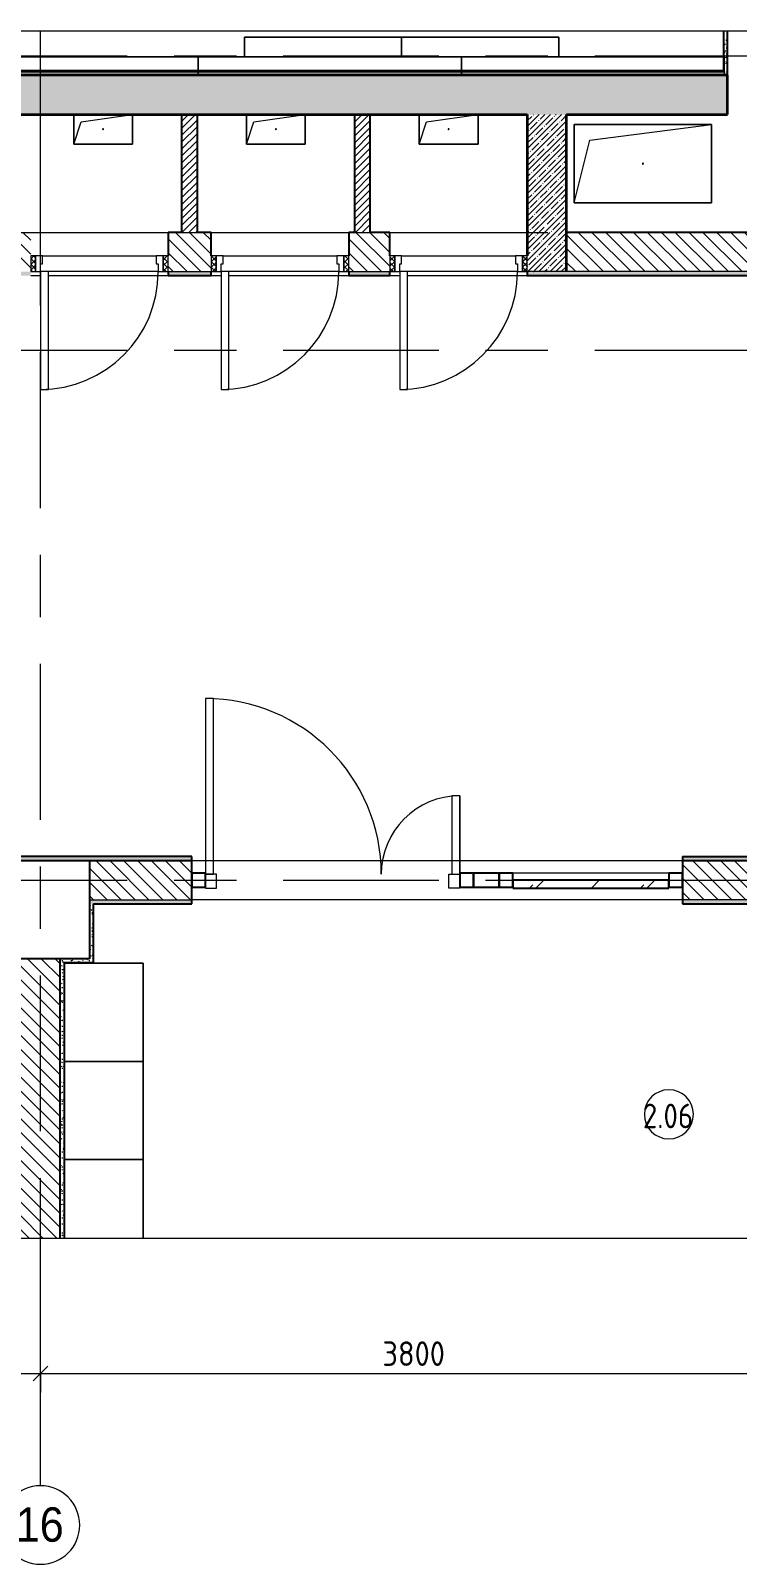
# Model space of a CAD drawing. Header units: millimetres. Extents: x 39815 to 261742, y -8553 to 29000.
# Drawn here: x 56610 to 60210, y 4315 to 12127 of the extents above; entities that cross this region are included whole.
import ezdxf

# ---------------------------------------------------------------- set-up
doc = ezdxf.new("R2010")
doc.units = ezdxf.units.MM
doc.linetypes.add('Осевая', pattern=[1587.5, 317.5, -238.125, 793.75, -238.125])
for name, color, linetype, lineweight in [('A-ANNO-DIMS', 7, 'Continuous', 9), ('A-ANNO-DIMS-50', 7, 'Continuous', 9), ('A-AREA-IDEN', 7, 'Continuous', 9), ('A-DETL-GENF', 7, 'Continuous', 9), ('A-DOOR', 7, 'Continuous', 9), ('A-DOOR-1', 7, 'Continuous', 15), ('A-DOOR-FRAM', 7, 'Continuous', 15), ('A-DOOR-FRAM-1', 7, 'Continuous', 9), ('A-GENM', 7, 'Continuous', 9), ('A-GLAZ-CURT', 7, 'Continuous', 9), ('A-GLAZ-CURT-1', 7, 'Continuous', 25), ('A-GLAZ-CWMG', 7, 'Continuous', 9), ('A-GLAZ-CWMG-1', 7, 'Continuous', 25), ('A-WALL-2', 7, 'Continuous', 9), ('I-FURN', 7, 'Continuous', 9), ('I-WALL', 7, 'Continuous', 9), ('Оси', 7, 'Continuous', 9), ('Оси-1', 7, 'Continuous', 20), ('Оси-2', 7, 'Осевая', 9)]:
    doc.layers.add(name, color=color, linetype=linetype, lineweight=lineweight)
for name, color, linetype, lineweight, true_color in [('A-WALL-1', 7, 'Continuous', 25, 0x3c3c3c), ('A-WALL-3', 7, 'Continuous', 35, 0x3c3c3c), ('A-WALL-FNSH-1', 7, 'Continuous', 15, 0x3c3c3c)]:
    doc.layers.add(name, color=color, linetype=linetype, lineweight=lineweight, true_color=true_color)
doc.styles.add('Arial', font='arial.ttf', dxfattribs={"width": 0.9, "height": 175})
doc.styles.add('GOST Common_2', font='GOST_Common.ttf', dxfattribs={"width": 0.9, "height": 125})
doc.styles.add('ISOCPEUR', font='isocpeur.ttf', dxfattribs={"width": 0.9, "height": 125})
doc.dimstyles.new('ISO-2_5_0_9К_БОЛЬШОЙ', dxfattribs={"dimscale": 304.8, "dimtxt": 124.497647, "dimasz": 0.246063, "dimexe": 0.19685, "dimexo": 0.492126, "dimgap": 0, "dimtad": 1, "dimdec": 0, "dimrnd": 10, "dimzin": 0, "dimdsep": 46, "dimtxsty": 'ISOCPEUR', "dimblk1": 'OBLIQUE', "dimblk2": 'OBLIQUE', "dimsah": 1, "dimcen": 0.09, "dimdle": 0.19685, "dimazin": 0, "dimtfac": 1, "dimtdec": 4, "dimtix": 1, "dimtmove": 0, "dimatfit": 3, "dimfxl": 1, "dimtvp": 1, "dimtolj": 1, "dimtzin": 0, "dimarcsym": 2})
pattern_1 = [(135, (0, 0), (-35.35534, -35.35534), [])]
pattern_2 = [(45, (0, 0), (-28.51196, 28.51196), []), (45, (28.51, 0), (-28.51196, 28.51196), [50.403, -10.081, 1.676, -8.404])]
pattern_3 = [(45, (0, 0), (-17.67767, 17.67767), [])]
pattern_4 = [(0, (0, 0), (60.96, 15.24), [5.029, -40.691, 5.029, -40.691, -243.84]), (0, (0, 0), (60.96, 15.24), [-91.44, 5.029, -86.411, 5.029, -40.691, -106.68]), (0, (0, 0), (60.96, 15.24), [-228.6, 5.029, -25.451, 5.029, -71.171]), (120, (22.86, 7.62), (-43.678227, 45.1729086), [5.029, -40.691, 5.029, -40.691, -243.84]), (120, (22.86, 7.62), (-43.678227, 45.1729086), [-91.44, 5.029, -86.411, 5.029, -40.691, -106.68]), (120, (22.86, 7.62), (-43.678227, 45.1729086), [-228.6, 5.029, -25.451, 5.029, -71.171]), (240, (30.48, 38.1), (-17.281773, -60.4129086), [5.029, -40.691, 5.029, -40.691, -243.84]), (240, (30.48, 38.1), (-17.281773, -60.4129086), [-91.44, 5.029, -86.411, 5.029, -40.691, -106.68]), (240, (30.48, 38.1), (-17.281773, -60.4129086), [-228.6, 5.029, -25.451, 5.029, -71.171])]

# ---------------------------------------------------------------- blocks, each defined once
blk = doc.blocks.new('110_Дверь_СКБ_1Ст - д-18 700x2100h_Технический шкаф ЭОМ и СС-23257539-Фрагмент 2_8')
at = {"layer": 'A-DOOR'}
h = blk.add_hatch(dxfattribs=at)
h.set_pattern_fill('FP_7', color=256, style=0, pattern_type=2)
h.set_pattern_definition([(135, (1951.41, 164.685), (-14.14214, -14.14214), []), (225, (1951.41, 164.685), (14.14214, -14.14214), [])])
h.paths.add_polyline_path([(362.5, 100), (337.5, 100), (337.5, 20), (362.5, 20)])
at = {"layer": 'A-DOOR-FRAM-1'}
h = blk.add_hatch(dxfattribs=at)
h.set_pattern_fill('FP_8', color=256, style=0, pattern_type=2)
h.set_pattern_definition([(45, (-171.384, 164.685), (-14.1421, 14.1421), []), (135, (-171.384, 164.685), (-14.1421, -14.1421), [])])
h.paths.add_polyline_path([(-337.5, 100), (-337.5, 20), (-312.5, 20), (-312.5, 100)])
at = {"layer": 'A-DOOR'}
blk.add_arc((312.5, 100), 600, 90, 180, dxfattribs=at)
at = {"layer": 'A-DOOR-1'}
for p, q in [((312.5, 700), (272.5, 700)), ((272.5, 700), (272.5, 100)), ((312.5, 100), (312.5, 700)), ((272.5, 100), (312.5, 100))]:
    blk.add_line(p, q, dxfattribs=at)
at = {"layer": 'A-DOOR-FRAM'}
for p, q in [((-312.5, 100), (-337.5, 100)), ((-337.5, 100), (-337.5, 20)), ((-287.5, 100), (-312.5, 100)), ((-312.5, 100), (-312.5, 20)), ((-312.5, 20), (-312.5, 100)), ((-287.5, 60), (-287.5, 100)), ((312.5, 100), (312.5, 60)), ((337.5, 100), (312.5, 100)), ((337.5, 20), (337.5, 100)), ((362.5, 100), (337.5, 100)), ((337.5, 100), (337.5, 20)), ((362.5, 20), (362.5, 100)), ((-337.5, 20), (-312.5, 20)), ((-312.5, 20), (-277.5, 20)), ((-277.5, 60), (-287.5, 60)), ((-277.5, 20), (-277.5, 60)), ((312.5, 60), (302.5, 60)), ((302.5, 60), (302.5, 20)), ((302.5, 20), (337.5, 20)), ((337.5, 20), (362.5, 20))]:
    blk.add_line(p, q, dxfattribs=at)
at = {"layer": 'A-DOOR-FRAM-1'}
for p, q in [((-287.5, 100), (272.5, 100)), ((302.5, 20), (-277.5, 20))]:
    blk.add_line(p, q, dxfattribs=at)
blk = doc.blocks.new('GM_Отверстие прямоугольное _в плите_ - Отверстие-21620300-Фрагмент 2_8')
at = {"layer": 'A-GENM'}
for p, q in [((-150, -75), (-150, 75)), ((-150, 75), (-150, -75)), ((-150, -75), (-112.5, 37.5)), ((-112.5, 37.5), (150, 75)), ((150, 75), (150, -75)), ((150, -75), (150, 75)), ((150, -75), (-150, -75)), ((-150, -75), (150, -75))]:
    blk.add_line(p, q, dxfattribs=at)
for start, end in [(360, 180), (180, 360)]:
    blk.add_arc((0, 0), 2.5, start, end, dxfattribs=at)
blk = doc.blocks.new('GM_Отверстие прямоугольное _в плите_ - Отверстие-21982021-Фрагмент 2_8')
at = {"layer": 'A-GENM'}
for p, q in [((-350, -200), (-350, 200)), ((-350, 200), (350, 200)), ((350, 200), (-350, 200)), ((-350, 200), (-350, -200)), ((-270, 120), (350, 200)), ((350, 200), (350, -200)), ((350, -200), (350, 200)), ((-350, -200), (-270, 120)), ((350, -200), (-350, -200)), ((-350, -200), (350, -200))]:
    blk.add_line(p, q, dxfattribs=at)
for start, end in [(360, 180), (180, 360)]:
    blk.add_arc((0, 0), 2.5, start, end, dxfattribs=at)
blk = doc.blocks.new('1_113 тумба - 1_113 тумба-V11-Фрагмент 2_8')
at = {"layer": 'I-FURN'}
for p, q in [((-400, 1500), (0, 1500)), ((-400, 98.7), (-400, 1500)), ((0, 1500), (-400, 1500)), ((-400, 1500), (-400, 1000)), ((-400, 1000), (-400, 1500)), ((-400, 1500), (0, 1500)), ((0, 1500), (0, 98.7)), ((0, 1000), (0, 1500)), ((0, 1500), (0, 1000)), ((0, 1000), (-400, 1000)), ((-400, 1000), (-400, 500)), ((-400, 500), (-400, 1000)), ((-400, 1000), (0, 1000)), ((-400, 1000), (0, 1000)), ((0, 1000), (-400, 1000)), ((0, 500), (0, 1000)), ((0, 1000), (0, 500)), ((-400, 500), (0, 500)), ((0, 500), (-400, 500)), ((0, 500), (-400, 500)), ((-400, 500), (-400, 98.7)), ((-400, 98.7), (-400, 500)), ((-400, 500), (0, 500)), ((0, 98.7), (0, 500)), ((0, 500), (0, 98.7))]:
    blk.add_line(p, q, dxfattribs=at)
blk = doc.blocks.new('Мат в спортивном зале - Т4-V15-Фрагмент 2_8')
at = {"layer": 'I-FURN'}
for p, q in [((-458.7, 925.9), (-458.7, 906.7)), ((881.3, 909.3), (-458.7, 909.3)), ((-458.7, 909.3), (-458.7, 839.3)), ((-458.7, 839.3), (-458.7, 909.3)), ((-458.7, 909.3), (881.3, 909.3)), ((881.3, 906.7), (881.3, 925.9)), ((881.3, 839.3), (881.3, 909.3)), ((881.3, 909.3), (881.3, 839.3)), ((-458.7, 839.3), (881.3, 839.3)), ((881.3, 839.3), (-458.7, 839.3))]:
    blk.add_line(p, q, dxfattribs=at)
blk = doc.blocks.new('Мат в спортивном зале - Т4-V16-Фрагмент 2_8')
at = {"layer": 'I-FURN'}
for p, q in [((-458.7, 925.9), (-458.7, 906.7)), ((881.3, 909.3), (-458.7, 909.3)), ((-458.7, 909.3), (-458.7, 839.3)), ((-458.7, 839.3), (-458.7, 909.3)), ((-458.7, 909.3), (881.3, 909.3)), ((881.3, 906.7), (881.3, 925.9)), ((881.3, 839.3), (881.3, 909.3)), ((881.3, 909.3), (881.3, 839.3)), ((-458.7, 839.3), (881.3, 839.3)), ((645.4, 839.3), (-458.7, 839.3)), ((881.3, 839.3), (645.4, 839.3))]:
    blk.add_line(p, q, dxfattribs=at)
blk = doc.blocks.new('Мат в спортивном зале - Т4-V17-Фрагмент 2_8')
at = {"layer": 'I-FURN'}
for p, q in [((-458.7, 925.9), (-458.7, 906.7)), ((881.3, 909.3), (-458.7, 909.3)), ((-458.7, 909.3), (-458.7, 839.3)), ((-454.6, 909.3), (881.3, 909.3)), ((881.3, 906.7), (881.3, 925.9)), ((881.3, 839.3), (881.3, 909.3)), ((881.3, 909.3), (881.3, 839.3)), ((-458.7, 839.3), (881.3, 839.3)), ((385.4, 839.3), (-454.6, 839.3)), ((881.3, 839.3), (385.4, 839.3))]:
    blk.add_line(p, q, dxfattribs=at)
blk = doc.blocks.new('Прямоугольный импост - 50 x 70 мм-31700031-Фрагмент 2_8')
at = {"layer": 'A-GLAZ-CWMG-1'}
for p, q in [((-70, 35), (0, 35)), ((-70, -35), (-70, 35)), ((0, 35), (0, -35)), ((0, -35), (-70, -35))]:
    blk.add_line(p, q, dxfattribs=at)
blk = doc.blocks.new('Дверь_Витражная_остекление_ - ДВН_ДАО_Главный вход_1200 в свету-31742133-Фрагмент 2_8')
at = {"layer": 'A-DETL-GENF'}
for p, q in [((-607.5, 925), (-647.5, 925)), ((-647.5, 925), (-647.5, 35)), ((-607.5, 30), (-607.5, 925)), ((647.5, 430), (607.5, 430)), ((607.5, 430), (607.5, 30)), ((647.5, 35), (647.5, 430)), ((-647.5, 30), (-607.5, 30)), ((-592.5, 30), (-647.5, 30)), ((-592.5, -40), (-592.5, 30)), ((592.5, -40), (592.5, 30)), ((592.5, 30), (647.5, 30)), ((607.5, 30), (647.5, 30)), ((-647.5, -35), (-647.5, -40)), ((-647.5, -40), (-592.5, -40)), ((647.5, -40), (592.5, -40)), ((647.5, -35), (647.5, -40))]:
    blk.add_line(p, q, dxfattribs=at)
at = {"layer": 'A-DOOR'}
for p, q in [((-647.5, 925), (-647.5, 35)), ((647.5, 430), (647.5, 35))]:
    blk.add_line(p, q, dxfattribs=at)
for centre, radius, start, end in [((-647.5, 30), 895, 360, 90), ((647.5, 30), 400, 90, 180)]:
    blk.add_arc(centre, radius, start, end, dxfattribs=at)
blk = doc.blocks.new('Системная панель - Стемалит - 40мм-32257327-Фрагмент 2_8')
at = {"layer": 'A-GLAZ-CURT-1'}
for p, q in [((65, 35), (-65, 35)), ((-65, 35), (-65, -35)), ((65, -35), (65, 35)), ((-65, -35), (65, -35))]:
    blk.add_line(p, q, dxfattribs=at)
blk = doc.blocks.new('Прямоугольный импост - 50 x 70 мм-31687886-Фрагмент 2_8')
at = {"layer": 'A-GLAZ-CWMG-1'}
for p, q in [((-35, 35), (35, 35)), ((-35, -35), (-35, 35)), ((35, 35), (35, -35)), ((35, -35), (-35, -35))]:
    blk.add_line(p, q, dxfattribs=at)
blk = doc.blocks.new('Прямоугольный импост - 50 x 70 мм-31701779-Фрагмент 2_8')
at = {"layer": 'A-GLAZ-CWMG-1'}
for p, q in [((0, 35), (-70, 35)), ((-70, 35), (-70, -35)), ((0, -35), (0, 35)), ((-70, -35), (0, -35))]:
    blk.add_line(p, q, dxfattribs=at)
blk = doc.blocks.new('Системная панель - Стекло - 40мм-V23-Фрагмент 2_8')
at = {"layer": 'A-GLAZ-CURT'}
h = blk.add_hatch(dxfattribs=at)
h.set_pattern_fill('FP_11', color=256, style=0, pattern_type=2)
h.set_pattern_definition([(45, (-59513.5, -7750), (-141.42136, 141.42136), [100, -300]), (45, (-59613.5, -7800), (-141.42136, 141.42136), [300, -100]), (45, (-59413.5, -7850), (-141.42136, 141.42136), [100, -300])])
h.paths.add_polyline_path([(397.5, -40), (397.5, 0), (-397.5, 0), (-397.5, -40), (-162.5, -40)])
at = {"layer": 'A-GLAZ-CURT-1'}
for p, q in [((397.5, 0), (-397.5, 0)), ((-397.5, 0), (-397.5, -40)), ((397.5, -40), (397.5, 0)), ((-397.5, -40), (397.5, -40))]:
    blk.add_line(p, q, dxfattribs=at)
blk = doc.blocks.new('Прямоугольный импост - 50 x 70 мм-31702100-Фрагмент 2_8')
at = {"layer": 'A-GLAZ-CWMG-1'}
for p, q in [((-35, 35), (35, 35)), ((-35, -35), (-35, 35)), ((35, 35), (35, -35)), ((35, -35), (-35, -35))]:
    blk.add_line(p, q, dxfattribs=at)
blk = doc.blocks.new('Прямоугольный импост - 50 x 70 мм-31720914-Фрагмент 2_8')
at = {"layer": 'A-GLAZ-CWMG'}
blk.add_line((50860, 7835), (50065, 7835), dxfattribs=at)
blk = doc.blocks.new('DET_L_Линия разрыва - М100-30991476-Фрагмент 2_8')
at = {"layer": 'A-DETL-GENF'}
blk.add_line((0, 0), (10747.8, 0), dxfattribs=at)
blk = doc.blocks.new('DET_L_Линия разрыва - М100-30985670-Фрагмент 2_8')
at = {"layer": 'A-DETL-GENF'}
blk.add_line((10840, 0), (0, 0), dxfattribs=at)
blk = doc.blocks.new('Ось сетки - D8-29747960-Фрагмент 2_8')
at = {"layer": 'Оси-1'}
for start, end in [(360, 180), (180, 360)]:
    blk.add_arc((0, 0), 4, start, end, dxfattribs=at)
blk = doc.blocks.new('DIMBLOCK6-Фрагмент 2_8')
at = {"layer": 'A-ANNO-DIMS-50'}
for p, q in [((54460, 5190.5), (54460, 5347.5)), ((56660, 5190.5), (56660, 5347.5)), ((54460, 5287.5), (56660, 5287.5)), ((54460, 5287.5), (54460, 5190.5)), ((56660, 5287.5), (56660, 5190.5))]:
    blk.add_line(p, q, dxfattribs=at)
at = {"layer": 'A-ANNO-DIMS-50', "lineweight": 20}
for p, q in [((54460, 5287.5), (54497.5, 5325)), ((56660, 5287.5), (56697.5, 5325)), ((54460, 5287.5), (54422.5, 5250)), ((56660, 5287.5), (56622.5, 5250))]:
    blk.add_line(p, q, dxfattribs=at)
at = {"layer": 'A-ANNO-DIMS-50', "color": 0, "insert": (55402, 5450.8), "char_height": 125, "width": 379.239, "attachment_point": 1, "line_spacing_factor": 1.149209, "style": 'ISOCPEUR'}
blk.add_mtext('2200', dxfattribs=at)
blk = doc.blocks.new('_Oblique')
at = {"color": 0, "linetype": 'ByBlock', "lineweight": -2}
blk.add_line((-0.5, -0.5), (0.5, 0.5), dxfattribs=at)
blk = doc.blocks.new('DIMBLOCK7-Фрагмент 2_8')
at = {"layer": 'A-ANNO-DIMS-50'}
for p, q in [((56660, 5190.5), (56660, 5347.5)), ((60460, 5190.5), (60460, 5347.5)), ((56660, 5287.5), (60460, 5287.5)), ((56660, 5287.5), (56660, 5190.5)), ((60460, 5287.5), (60460, 5190.5))]:
    blk.add_line(p, q, dxfattribs=at)
at = {"layer": 'A-ANNO-DIMS-50', "lineweight": 20}
for p, q in [((56660, 5287.5), (56697.5, 5325)), ((60460, 5287.5), (60497.5, 5325)), ((56660, 5287.5), (56622.5, 5250)), ((60460, 5287.5), (60422.5, 5250))]:
    blk.add_line(p, q, dxfattribs=at)
at = {"layer": 'A-ANNO-DIMS-50', "color": 0, "insert": (58402, 5450.8), "char_height": 125, "width": 379.239, "attachment_point": 1, "line_spacing_factor": 1.149209, "style": 'ISOCPEUR'}
blk.add_mtext('3800', dxfattribs=at)
blk = doc.blocks.new('Марка_Помещения - Номер-25198446-Фрагмент 2_8')
at = {"layer": 'A-AREA-IDEN'}
for start, end in [(360, 180), (180, 360)]:
    blk.add_arc((0, 0), 2.5, start, end, dxfattribs=at)

msp = doc.modelspace()

# ---------------------------------------------------------------- hatches: boundary and pattern name
at = {"layer": 'I-WALL'}
h = msp.add_hatch(dxfattribs=at)
h.set_pattern_fill('FP_9', color=256, style=0, pattern_type=2)
h.set_pattern_definition(pattern_4)
h.paths.add_polyline_path([(60160, 11920), (60160, 12127.4), (60140, 12127.4), (60140, 11920), (60144.1, 11920)])
h = msp.add_hatch(dxfattribs=at)
h.set_pattern_fill('FP_3', color=256, style=0, pattern_type=2)
h.set_pattern_definition(pattern_2)
h.paths.add_polyline_path([(64334, 11700), (64334, 11900), (60760, 11900), (60760, 11700), (63260, 11700)])
h.paths.add_polyline_path([(60160, 11700), (60160, 11900), (54760, 11900), (54760, 11700), (59340, 11700)])
h = msp.add_hatch(dxfattribs=at)
h.set_pattern_fill('FP_9', color=256, style=0, pattern_type=2)
h.set_pattern_definition(pattern_4)
h.paths.add_polyline_path([(60160, 11900), (60160, 11920), (54780, 11920), (54780, 11900), (59301, 11900)])
h = msp.add_hatch(dxfattribs=at)
h.set_pattern_fill('FP_1', color=256, style=0, pattern_type=2)
h.set_pattern_definition(pattern_3)
h.paths.add_polyline_path([(57459.2, 11100), (57459.2, 11700), (57379.2, 11700), (57379.2, 11100)])
h = msp.add_hatch(dxfattribs=at)
h.set_pattern_fill('FP_1', color=256, style=0, pattern_type=2)
h.set_pattern_definition(pattern_3)
h.paths.add_polyline_path([(58339.2, 11100), (58339.2, 11700), (58259.2, 11700), (58259.2, 11100)])
h = msp.add_hatch(dxfattribs=at)
h.set_pattern_fill('FP_3', color=256, style=0, pattern_type=2)
h.set_pattern_definition(pattern_2)
h.paths.add_polyline_path([(59340, 10900), (59340, 11700), (59140, 11700), (59140, 10900), (59301, 10900)])
h = msp.add_hatch(dxfattribs=at)
h.set_pattern_fill('FP_2', color=256, style=0, pattern_type=2)
h.set_pattern_definition(pattern_1)
h.paths.add_polyline_path([(61160, 10900), (61160, 11100), (59340, 11100), (59340, 10900)])
h.paths.add_polyline_path([(58440, 10900), (58440, 11100), (58230, 11100), (58230, 10900)])
h.paths.add_polyline_path([(57310, 10900), (57530, 10900), (57530, 11100), (57310, 11100), (57310, 10980)])
h.paths.add_polyline_path([(56400, 10900), (56610, 10900), (56610, 11100), (56400, 11100), (56400, 10980)])
h.paths.add_polyline_path([(55500, 10900), (55500, 11100), (51910, 11100), (51910, 10900), (53365.7, 10900)])
h.paths.add_polyline_path([(51710, 10900), (51710, 11100), (47260.7, 11100), (47260.7, 10900), (50398.1, 10900)])
h = msp.add_hatch(dxfattribs=at)
h.set_pattern_fill('FP_9', color=256, style=0, pattern_type=2)
h.set_pattern_definition(pattern_4)
h.paths.add_polyline_path([(61360, 10880), (61360, 10900), (59140, 10900), (59140, 10880), (59301, 10880)])
h.paths.add_polyline_path([(58440, 10880), (58440, 10900), (58230, 10900), (58230, 10880)])
h.paths.add_polyline_path([(57310, 10880), (57530, 10880), (57530, 10900), (57310, 10900)])
h.paths.add_polyline_path([(56400, 10880), (56610, 10880), (56610, 10900), (56400, 10900)])
h.paths.add_polyline_path([(55700, 10880), (55700, 10900), (47240.7, 10900), (47240.7, 10880), (53365.7, 10880)])
h = msp.add_hatch(dxfattribs=at)
h.set_pattern_fill('FP_9', color=256, style=0, pattern_type=2)
h.set_pattern_definition(pattern_4)
h.paths.add_polyline_path([(64334, 7900), (64334, 7920), (59931, 7920), (59931, 7900), (64110, 7900)])
h.paths.add_polyline_path([(57431, 7900), (57431, 7920), (50930, 7920), (50930, 7900), (56333.3, 7900)])
h.paths.add_polyline_path([(48430, 7900), (48430, 7920), (42238.5, 7920), (42238.5, 7900), (47430.4, 7900)])
h = msp.add_hatch(dxfattribs=at)
h.set_pattern_fill('FP_2', color=256, style=0, pattern_type=2)
h.set_pattern_definition(pattern_1)
h.paths.add_polyline_path([(60910, 7700), (60910, 7900), (59931, 7900), (59931, 7700), (60784.8, 7700)])
h.paths.add_polyline_path([(57431, 7700), (57431, 7900), (56910, 7900), (56910, 7700)])
h = msp.add_hatch(dxfattribs=at)
h.set_pattern_fill('FP_9', color=256, style=0, pattern_type=2)
h.set_pattern_definition(pattern_4)
h.paths.add_polyline_path([(60890, 7680), (60910, 7680), (60910, 7700), (59931, 7700), (59931, 7680), (60889, 7680)])
h.paths.add_polyline_path([(57431, 7680), (57431, 7700), (56910, 7700), (56910, 7680), (56931, 7680)])
h = msp.add_hatch(dxfattribs=at)
h.set_pattern_fill('FP_9', color=256, style=0, pattern_type=2)
h.set_pattern_definition(pattern_4)
h.paths.add_polyline_path([(56910, 7380), (56930, 7380), (56930, 7680), (56910, 7680), (56910, 7400)])
h = msp.add_hatch(dxfattribs=at)
h.set_pattern_fill('FP_2', color=256, style=0, pattern_type=2)
h.set_pattern_definition(pattern_1)
h.paths.add_polyline_path([(56718.9, 5975.6), (56760, 5975.6), (56760, 7400), (56560, 7400), (56560, 5975.6)])
h = msp.add_hatch(dxfattribs=at)
h.set_pattern_fill('FP_9', color=256, style=0, pattern_type=2)
h.set_pattern_definition(pattern_4)
h.paths.add_polyline_path([(56910, 7380), (56910, 7400), (56760, 7400), (56760, 7380), (56780, 7380)])
h = msp.add_hatch(dxfattribs=at)
h.set_pattern_fill('FP_9', color=256, style=0, pattern_type=2)
h.set_pattern_definition(pattern_4)
h.paths.add_polyline_path([(56764.1, 5975.6), (56780, 5975.6), (56780, 7380), (56760, 7380), (56760, 5975.6)])

# ---------------------------------------------------------------- linework, layer by layer
at = {"layer": 'A-WALL-1'}
for p, q in [((60140, 12127.4), (60140, 11920)), ((60160, 11900), (60160, 12127.4)), ((54780, 11920), (60140, 11920)), ((57379.2, 11700), (57379.2, 11100)), ((57459.2, 11100), (57459.2, 11700)), ((58259.2, 11700), (58259.2, 11100)), ((58339.2, 11100), (58339.2, 11700)), ((57379.2, 11100), (57310, 11100)), ((57310, 11100), (57310, 10980)), ((57530, 11100), (57459.2, 11100)), ((57530, 10980), (57530, 11100)), ((58259.2, 11100), (58230, 11100)), ((58230, 11100), (58230, 10980)), ((58440, 11100), (58339.2, 11100)), ((58440, 10980), (58440, 11100)), ((60560, 11100), (59340, 11100)), ((57310, 10900), (57310, 10880)), ((57310, 10880), (57530, 10880)), ((57530, 10880), (57530, 10900)), ((58230, 10900), (58230, 10880)), ((58230, 10880), (58440, 10880)), ((58440, 10880), (58440, 10900)), ((59140, 10900), (59140, 10880)), ((59140, 10880), (61360, 10880)), ((57431, 7920), (50930, 7920)), ((56410, 7900), (57431, 7900)), ((56910, 7900), (56910, 7400)), ((57431, 7680), (57431, 7920)), ((59931, 7920), (59931, 7680)), ((59931, 7920), (64334, 7920)), ((59931, 7900), (61410, 7900)), ((56930, 7680), (57431, 7680)), ((56930, 7380), (56930, 7680)), ((59931, 7680), (60890, 7680)), ((56910, 7400), (56560, 7400)), ((56760, 5975.6), (56760, 7400)), ((56780, 7380), (56930, 7380)), ((56780, 7380), (56780, 5975.6))]:
    msp.add_line(p, q, dxfattribs=at)
at = {"layer": 'A-WALL-2'}
for p, q in [((57379.2, 11100), (57459.2, 11100)), ((58259.2, 11100), (58339.2, 11100)), ((57310, 10900), (57530, 10900)), ((58230, 10900), (58440, 10900)), ((61160, 10900), (59140, 10900)), ((56910, 7700), (57431, 7700)), ((56931, 7680), (56931, 7679)), ((60910, 7700), (59931, 7700))]:
    msp.add_line(p, q, dxfattribs=at)
at = {"layer": 'A-WALL-3'}
for p, q in [((60160, 11900), (54760, 11900)), ((60160, 11700), (60160, 11900)), ((55700, 11700), (59140, 11700)), ((59140, 11700), (59140, 10980)), ((59340, 10900), (59340, 11700)), ((59340, 11700), (60160, 11700))]:
    msp.add_line(p, q, dxfattribs=at)
at = {"layer": 'A-WALL-FNSH-1'}
for p, q in [((60139, 12127.4), (60139, 11921)), ((60139, 11921), (54780, 11921)), ((57310, 10880), (57310, 10879)), ((57310, 10879), (57530, 10879)), ((57530, 10879), (57530, 10880)), ((58230, 10880), (58230, 10879)), ((58230, 10879), (58440, 10879)), ((58440, 10879), (58440, 10880)), ((59140, 10880), (59140, 10879)), ((59140, 10879), (61360, 10879)), ((57431, 7921), (50930, 7921)), ((57431, 7920), (57431, 7921)), ((64334, 7921), (59931, 7921)), ((59931, 7921), (59931, 7920)), ((56931, 7379), (56931, 7679)), ((56931, 7679), (57431, 7679)), ((57431, 7679), (57431, 7680)), ((59931, 7680), (59931, 7679)), ((59931, 7679), (60889, 7679)), ((56781, 7379), (56931, 7379)), ((56781, 5975.6), (56781, 7379))]:
    msp.add_line(p, q, dxfattribs=at)
at = {"layer": 'I-FURN'}
for p, q in [((58500, 12094.1), (57700, 12094.1)), ((57700, 12094.1), (57700, 11994.1)), ((57700, 11994.1), (57700, 12094.1)), ((57700, 12094.1), (58500, 12094.1)), ((59300, 12094.1), (58500, 12094.1)), ((58500, 12094.1), (58500, 11994.1)), ((58500, 11994.1), (58500, 12094.1)), ((58500, 12094.1), (59300, 12094.1)), ((58500, 11994.1), (58500, 12094.1)), ((58500, 12094.1), (58500, 11994.1)), ((59300, 11994.1), (59300, 12094.1)), ((59300, 12094.1), (59300, 11994.1)), ((57700, 11994.1), (58500, 11994.1)), ((58500, 11994.1), (57700, 11994.1)), ((58500, 11994.1), (59300, 11994.1)), ((59300, 11994.1), (58500, 11994.1))]:
    msp.add_line(p, q, dxfattribs=at)
at = {"layer": 'I-WALL'}
for p, q in [((56610, 11100), (57310, 11100)), ((57530, 11100), (58230, 11100)), ((58440, 11100), (59140, 11100)), ((56610, 10880), (56660, 10880)), ((56660, 10879), (56610, 10879)), ((56700, 10880), (57310, 10880)), ((57310, 10879), (56700, 10879)), ((57530, 10880), (57580, 10880)), ((57580, 10879), (57530, 10879)), ((57620, 10880), (58230, 10880)), ((58230, 10879), (57620, 10879)), ((58440, 10880), (58490, 10880)), ((58490, 10879), (58440, 10879)), ((58530, 10880), (59140, 10880)), ((59140, 10879), (58530, 10879)), ((57431, 7900), (59931, 7900)), ((59931, 7700), (57431, 7700))]:
    msp.add_line(p, q, dxfattribs=at)
at = {"layer": 'Оси'}
for p, q in [((56660, 10877.4), (56660, 12127.4)), ((56660, 4715.2), (56660, 5965.2))]:
    msp.add_line(p, q, dxfattribs=at)
at = {"layer": 'Оси-2'}
for p, q in [((41465.4, 12000), (63084, 12000)), ((41465.4, 11100), (63084, 11100)), ((56660, 5965.2), (56660, 10877.4)), ((41465.4, 10500), (63084, 10500)), ((41465.4, 7800), (63084, 7800))]:
    msp.add_line(p, q, dxfattribs=at)

# ---------------------------------------------------------------- block references
at = {"layer": 'A-AREA-IDEN', "xscale": 49.99999999999998, "yscale": 49.99999999999998, "zscale": 49.99999999999998}
msp.add_blockref('Марка_Помещения - Номер-25198446-Фрагмент 2_8', (59861.6, 6607.4), dxfattribs=at)
at = {"layer": 'A-DETL-GENF', "rotation": 180}
for name, p in [('DET_L_Линия разрыва - М100-30985670-Фрагмент 2_8', (64334, 12127.4)), ('DET_L_Линия разрыва - М100-30991476-Фрагмент 2_8', (64334, 5975.6))]:
    msp.add_blockref(name, p, dxfattribs=at)
at = {"layer": 'A-DOOR', "rotation": 180}
for p in [(56972.5, 11000), (57892.5, 11000), (58802.5, 11000)]:
    msp.add_blockref('110_Дверь_СКБ_1Ст - д-18 700x2100h_Технический шкаф ЭОМ и СС-23257539-Фрагмент 2_8', p, dxfattribs=at)
at = {"layer": 'A-DOOR'}
msp.add_blockref('Дверь_Витражная_остекление_ - ДВН_ДАО_Главный вход_1200 в свету-31742133-Фрагмент 2_8', (58148.5, 7800), dxfattribs=at)
at = {"layer": 'A-GENM'}
for name, p in [('GM_Отверстие прямоугольное _в плите_ - Отверстие-21620300-Фрагмент 2_8', (56979.2, 11625)), ('GM_Отверстие прямоугольное _в плите_ - Отверстие-21620300-Фрагмент 2_8', (57859.2, 11625)), ('GM_Отверстие прямоугольное _в плите_ - Отверстие-21620300-Фрагмент 2_8', (58739.2, 11625)), ('GM_Отверстие прямоугольное _в плите_ - Отверстие-21982021-Фрагмент 2_8', (59729.2, 11450))]:
    msp.add_blockref(name, p, dxfattribs=at)
at = {"layer": 'A-GLAZ-CURT'}
for name, p in [('Системная панель - Стемалит - 40мм-32257327-Фрагмент 2_8', (58931, 7800)), ('Системная панель - Стекло - 40мм-V23-Фрагмент 2_8', (59463.5, 7800))]:
    msp.add_blockref(name, p, dxfattribs=at)
at = {"layer": 'A-GLAZ-CWMG', "rotation": 180}
msp.add_blockref('Прямоугольный импост - 50 x 70 мм-31701779-Фрагмент 2_8', (57431, 7800), dxfattribs=at)
at = {"layer": 'A-GLAZ-CWMG', "extrusion": (0, 0, -1), "rotation": 180}
for name, p in [('Прямоугольный импост - 50 x 70 мм-31687886-Фрагмент 2_8', (-58831, 7800)), ('Прямоугольный импост - 50 x 70 мм-31702100-Фрагмент 2_8', (-59031, 7800)), ('Прямоугольный импост - 50 x 70 мм-31700031-Фрагмент 2_8', (-59931, 7800))]:
    msp.add_blockref(name, p, dxfattribs=at)
at = {"layer": 'A-GLAZ-CWMG'}
msp.add_blockref('Прямоугольный импост - 50 x 70 мм-31720914-Фрагмент 2_8', (9001, 0), dxfattribs=at)
at = {"layer": 'I-FURN', "rotation": 180}
for name, p in [('Мат в спортивном зале - Т4-V15-Фрагмент 2_8', (57005.4, 12833.4)), ('Мат в спортивном зале - Т4-V16-Фрагмент 2_8', (58345.4, 12833.4)), ('Мат в спортивном зале - Т4-V17-Фрагмент 2_8', (59685.4, 12833.4))]:
    msp.add_blockref(name, p, dxfattribs=at)
at = {"layer": 'I-FURN'}
msp.add_blockref('1_113 тумба - 1_113 тумба-V11-Фрагмент 2_8', (57182.5, 5877), dxfattribs=at)
at = {"layer": 'Оси-1', "xscale": 49.99999999999998, "yscale": 49.99999999999998, "zscale": 49.99999999999998}
msp.add_blockref('Ось сетки - D8-29747960-Фрагмент 2_8', (56660, 4515.2), dxfattribs=at)

# ---------------------------------------------------------------- texts
at = {"layer": 'A-AREA-IDEN', "insert": (59728.8, 6661.6), "char_height": 125, "width": 331.899, "attachment_point": 1, "style": 'GOST Common_2'}
msp.add_mtext('2.06', dxfattribs=at)
at = {"layer": 'Оси', "insert": (56533.7, 4605.5), "char_height": 175, "width": 303.038, "attachment_point": 1, "style": 'Arial'}
msp.add_mtext('16', dxfattribs=at)

# ---------------------------------------------------------------- dimensions: what is measured, and where the dimension line sits
at = {"layer": 'A-ANNO-DIMS'}
for base, p1, p2, override, picture, middle in [((56660, 5287.5), (54460, 5340.5), (56660, 5340.5), {"dimpost": '<>', "dimfxl": 2200}, 'DIMBLOCK6-Фрагмент 2_8', (55560, 5350)), ((60460, 5287.5), (56660, 5340.5), (60460, 5340.5), {"dimpost": '<>', "dimfxl": 3800}, 'DIMBLOCK7-Фрагмент 2_8', (58560, 5350))]:
    dim = msp.add_linear_dim(base=base, p1=p1, p2=p2, dimstyle='ISO-2_5_0_9К_БОЛЬШОЙ', override=override, dxfattribs=at)
    dim.commit()
    dim.dimension.update_dxf_attribs({"geometry": picture, "text_midpoint": middle})

doc.saveas('drawing.dxf')
